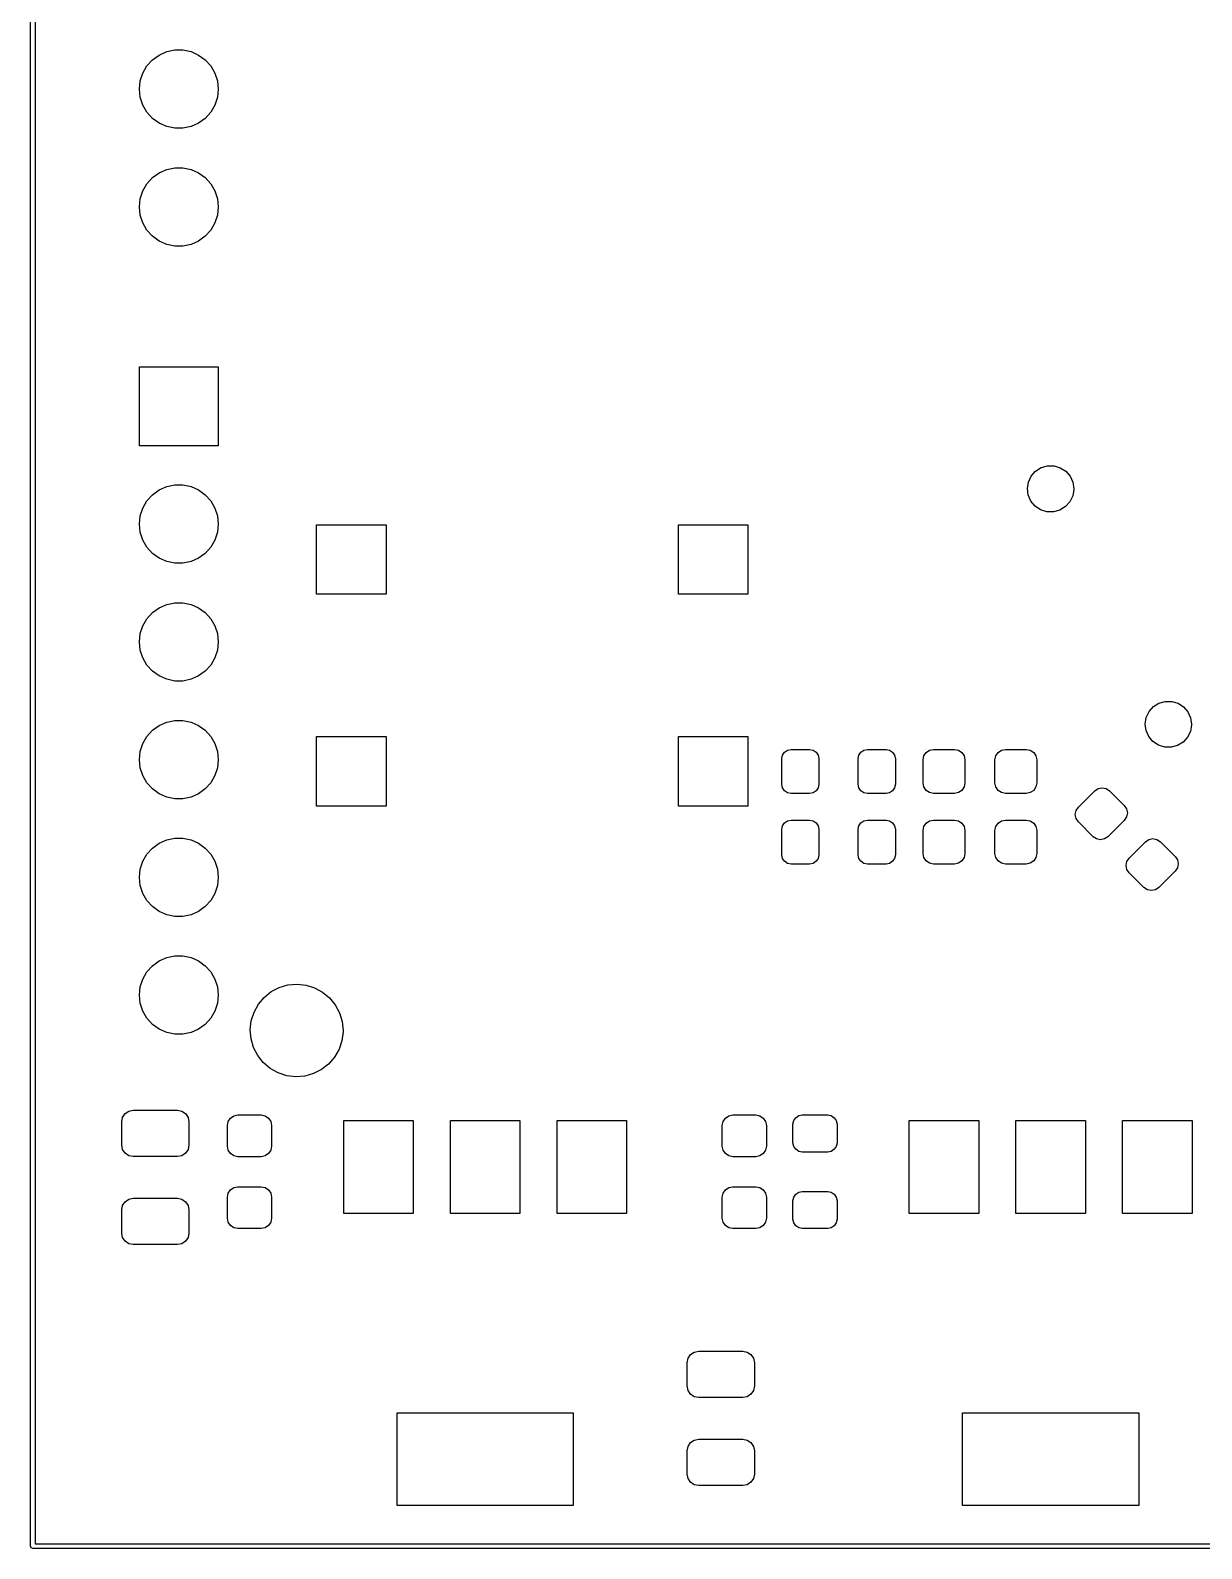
# Model space of a CAD drawing. Extents: x 70 to 170, y -130 to -60.
# Drawn here: x 69.95 to 95.2, y -130.05 to -97.3 of the extents above; entities that cross this region are included whole.
import ezdxf

# ---------------------------------------------------------------- set-up
doc = ezdxf.new("R2010")
doc.units = 0
doc.layers.add('BLACK', color=7, linetype='CONTINUOUS')

msp = doc.modelspace()

# ---------------------------------------------------------------- linework, layer by layer
at = {"layer": 'BLACK', "linetype": 'CONTINUOUS'}
for p, q in [((69.95, -130), (69.95, -60)), ((70.05, -60.05), (70.05, -129.95)), ((72.5832, -97.9353), (72.727, -97.8309)), ((72.727, -97.8309), (72.8893, -97.7586)), ((72.8893, -97.7586), (73.0632, -97.7217)), ((73.0632, -97.7217), (73.2408, -97.7217)), ((73.2408, -97.7217), (73.4147, -97.7586)), ((73.4147, -97.7586), (73.577, -97.8309)), ((73.577, -97.8309), (73.7208, -97.9353)), ((72.3206, -98.3903), (72.3755, -98.2213)), ((72.3755, -98.2213), (72.4643, -98.0674)), ((72.4643, -98.0674), (72.5832, -97.9353)), ((73.7208, -97.9353), (73.8397, -98.0674)), ((73.8397, -98.0674), (73.9285, -98.2213)), ((73.9285, -98.2213), (73.9834, -98.3903)), ((72.302, -98.567), (72.3206, -98.3903)), ((72.3206, -98.7437), (72.302, -98.567)), ((73.9834, -98.3903), (74.002, -98.567)), ((74.002, -98.567), (73.9834, -98.7437)), ((72.3755, -98.9127), (72.3206, -98.7437)), ((73.9834, -98.7437), (73.9285, -98.9127)), ((72.4643, -99.0666), (72.3755, -98.9127)), ((72.5832, -99.1987), (72.4643, -99.0666)), ((72.727, -99.3031), (72.5832, -99.1987)), ((73.7208, -99.1987), (73.577, -99.3031)), ((73.8397, -99.0666), (73.7208, -99.1987)), ((73.9285, -98.9127), (73.8397, -99.0666)), ((72.8893, -99.3754), (72.727, -99.3031)), ((73.0632, -99.4123), (72.8893, -99.3754)), ((73.2408, -99.4123), (73.0632, -99.4123)), ((73.4147, -99.3754), (73.2408, -99.4123)), ((73.577, -99.3031), (73.4147, -99.3754)), ((72.4643, -100.607), (72.5832, -100.475)), ((72.5832, -100.475), (72.727, -100.371)), ((72.727, -100.371), (72.8893, -100.299)), ((72.8893, -100.299), (73.0632, -100.262)), ((73.0632, -100.262), (73.2408, -100.262)), ((73.2408, -100.262), (73.4147, -100.299)), ((73.4147, -100.299), (73.577, -100.371)), ((73.577, -100.371), (73.7208, -100.475)), ((73.7208, -100.475), (73.8397, -100.607)), ((72.3206, -100.93), (72.3755, -100.761)), ((72.3755, -100.761), (72.4643, -100.607)), ((73.8397, -100.607), (73.9285, -100.761)), ((73.9285, -100.761), (73.9834, -100.93)), ((72.302, -101.107), (72.3206, -100.93)), ((72.3206, -101.284), (72.302, -101.107)), ((73.9834, -100.93), (74.002, -101.107)), ((74.002, -101.107), (73.9834, -101.284)), ((72.3755, -101.453), (72.3206, -101.284)), ((72.4643, -101.607), (72.3755, -101.453)), ((73.9285, -101.453), (73.8397, -101.607)), ((73.9834, -101.284), (73.9285, -101.453)), ((72.5832, -101.739), (72.4643, -101.607)), ((72.727, -101.843), (72.5832, -101.739)), ((72.8893, -101.915), (72.727, -101.843)), ((73.577, -101.843), (73.4147, -101.915)), ((73.7208, -101.739), (73.577, -101.843)), ((73.8397, -101.607), (73.7208, -101.739)), ((73.0632, -101.952), (72.8893, -101.915)), ((73.2408, -101.952), (73.0632, -101.952)), ((73.4147, -101.915), (73.2408, -101.952)), ((72.302, -106.26), (72.302, -104.56)), ((72.302, -104.56), (74.002, -104.56)), ((74.002, -104.56), (74.002, -106.26)), ((74.002, -106.26), (72.302, -106.26)), ((91.6239, -106.807), (91.7438, -106.732)), ((91.7438, -106.732), (91.8801, -106.693)), ((91.8801, -106.693), (92.0219, -106.693)), ((92.0219, -106.693), (92.1577, -106.734)), ((92.1577, -106.734), (92.2767, -106.811)), ((91.448, -107.182), (91.4698, -107.042)), ((91.4698, -107.042), (91.5301, -106.913)), ((91.5301, -106.913), (91.6239, -106.807)), ((92.2767, -106.811), (92.3692, -106.919)), ((92.3692, -106.919), (92.4279, -107.048)), ((92.4279, -107.048), (92.448, -107.188)), ((72.4643, -107.45), (72.5832, -107.318)), ((72.5832, -107.318), (72.727, -107.214)), ((72.727, -107.214), (72.8893, -107.142)), ((72.8893, -107.142), (73.0632, -107.105)), ((73.0632, -107.105), (73.2408, -107.105)), ((73.2408, -107.105), (73.4147, -107.142)), ((73.4147, -107.142), (73.577, -107.214)), ((73.577, -107.214), (73.7208, -107.318)), ((73.7208, -107.318), (73.8397, -107.45)), ((91.4664, -107.322), (91.448, -107.182)), ((91.5235, -107.452), (91.4664, -107.322)), ((92.4243, -107.34), (92.3625, -107.468)), ((92.4479, -107.2), (92.4243, -107.34)), ((92.448, -107.188), (92.4479, -107.2)), ((72.3206, -107.773), (72.3755, -107.604)), ((72.3755, -107.604), (72.4643, -107.45)), ((73.8397, -107.45), (73.9285, -107.604)), ((73.9285, -107.604), (73.9834, -107.773)), ((91.6147, -107.561), (91.5235, -107.452)), ((91.7327, -107.639), (91.6147, -107.561)), ((91.8681, -107.682), (91.7327, -107.639)), ((92.0098, -107.684), (91.8681, -107.682)), ((92.1466, -107.647), (92.0098, -107.684)), ((92.2674, -107.573), (92.1466, -107.647)), ((92.3625, -107.468), (92.2674, -107.573)), ((72.302, -107.95), (72.3206, -107.773)), ((72.3206, -108.127), (72.302, -107.95)), ((73.9834, -107.773), (74.002, -107.95)), ((74.002, -107.95), (73.9834, -108.127)), ((76.122, -109.462), (76.122, -107.962)), ((76.122, -107.962), (77.622, -107.962)), ((77.622, -107.962), (77.622, -109.462)), ((83.922, -109.462), (83.922, -107.962)), ((83.922, -107.962), (85.422, -107.962)), ((85.422, -107.962), (85.422, -109.462)), ((72.3755, -108.296), (72.3206, -108.127)), ((72.4643, -108.45), (72.3755, -108.296)), ((73.9285, -108.296), (73.8397, -108.45)), ((73.9834, -108.127), (73.9285, -108.296)), ((72.5832, -108.582), (72.4643, -108.45)), ((72.727, -108.686), (72.5832, -108.582)), ((72.8893, -108.758), (72.727, -108.686)), ((73.577, -108.686), (73.4147, -108.758)), ((73.7208, -108.582), (73.577, -108.686)), ((73.8397, -108.45), (73.7208, -108.582)), ((73.0632, -108.795), (72.8893, -108.758)), ((73.2408, -108.795), (73.0632, -108.795)), ((73.4147, -108.758), (73.2408, -108.795)), ((72.727, -109.754), (72.8893, -109.682)), ((72.8893, -109.682), (73.0632, -109.645)), ((73.0632, -109.645), (73.2408, -109.645)), ((73.2408, -109.645), (73.4147, -109.682)), ((73.4147, -109.682), (73.577, -109.754)), ((77.622, -109.462), (76.122, -109.462)), ((85.422, -109.462), (83.922, -109.462)), ((72.3755, -110.144), (72.4643, -109.99)), ((72.4643, -109.99), (72.5832, -109.858)), ((72.5832, -109.858), (72.727, -109.754)), ((73.577, -109.754), (73.7208, -109.858)), ((73.7208, -109.858), (73.8397, -109.99)), ((73.8397, -109.99), (73.9285, -110.144)), ((72.302, -110.49), (72.3206, -110.313)), ((72.3206, -110.313), (72.3755, -110.144)), ((73.9285, -110.144), (73.9834, -110.313)), ((73.9834, -110.313), (74.002, -110.49)), ((72.3206, -110.667), (72.302, -110.49)), ((72.3755, -110.836), (72.3206, -110.667)), ((73.9834, -110.667), (73.9285, -110.836)), ((74.002, -110.49), (73.9834, -110.667)), ((72.4643, -110.99), (72.3755, -110.836)), ((72.5832, -111.122), (72.4643, -110.99)), ((73.8397, -110.99), (73.7208, -111.122)), ((73.9285, -110.836), (73.8397, -110.99)), ((72.727, -111.226), (72.5832, -111.122)), ((72.8893, -111.298), (72.727, -111.226)), ((73.0632, -111.335), (72.8893, -111.298)), ((73.2408, -111.335), (73.0632, -111.335)), ((73.4147, -111.298), (73.2408, -111.335)), ((73.577, -111.226), (73.4147, -111.298)), ((73.7208, -111.122), (73.577, -111.226)), ((94.0098, -112.122), (94.0701, -111.993)), ((94.0701, -111.993), (94.1639, -111.887)), ((94.1639, -111.887), (94.2838, -111.812)), ((94.2838, -111.812), (94.4201, -111.773)), ((94.4201, -111.773), (94.5619, -111.773)), ((94.5619, -111.773), (94.6977, -111.814)), ((94.6977, -111.814), (94.8167, -111.891)), ((94.8167, -111.891), (94.9092, -111.999)), ((94.9092, -111.999), (94.9679, -112.128)), ((72.5832, -112.398), (72.727, -112.294)), ((72.727, -112.294), (72.8893, -112.222)), ((72.8893, -112.222), (73.0632, -112.185)), ((73.0632, -112.185), (73.2408, -112.185)), ((73.2408, -112.185), (73.4147, -112.222)), ((73.4147, -112.222), (73.577, -112.294)), ((73.577, -112.294), (73.7208, -112.398)), ((93.988, -112.262), (94.0098, -112.122)), ((94.0064, -112.402), (93.988, -112.262)), ((94.9879, -112.28), (94.9643, -112.42)), ((94.9679, -112.128), (94.988, -112.268)), ((94.988, -112.268), (94.9879, -112.28)), ((72.3755, -112.684), (72.4643, -112.53)), ((72.4643, -112.53), (72.5832, -112.398)), ((73.7208, -112.398), (73.8397, -112.53)), ((73.8397, -112.53), (73.9285, -112.684)), ((76.122, -114.034), (76.122, -112.534)), ((76.122, -112.534), (77.622, -112.534)), ((77.622, -112.534), (77.622, -114.034)), ((83.922, -114.034), (83.922, -112.534)), ((83.922, -112.534), (85.422, -112.534)), ((85.422, -112.534), (85.422, -114.034)), ((94.0635, -112.532), (94.0064, -112.402)), ((94.1547, -112.641), (94.0635, -112.532)), ((94.2727, -112.719), (94.1547, -112.641)), ((94.8074, -112.653), (94.6866, -112.727)), ((94.9025, -112.548), (94.8074, -112.653)), ((94.9643, -112.42), (94.9025, -112.548)), ((72.302, -113.03), (72.3206, -112.853)), ((72.3206, -112.853), (72.3755, -112.684)), ((73.9285, -112.684), (73.9834, -112.853)), ((73.9834, -112.853), (74.002, -113.03)), ((86.151, -113.009), (86.1662, -112.932)), ((86.1662, -112.932), (86.2096, -112.868)), ((86.2096, -112.868), (86.2745, -112.824)), ((86.2745, -112.824), (86.351, -112.809)), ((86.351, -112.809), (86.751, -112.809)), ((86.751, -112.809), (86.8275, -112.824)), ((86.8275, -112.824), (86.8924, -112.868)), ((86.8924, -112.868), (86.9358, -112.932)), ((86.9358, -112.932), (86.951, -113.009)), ((87.801, -113.009), (87.8162, -112.932)), ((87.8162, -112.932), (87.8596, -112.868)), ((87.8596, -112.868), (87.9245, -112.824)), ((87.9245, -112.824), (88.001, -112.809)), ((88.001, -112.809), (88.401, -112.809)), ((88.401, -112.809), (88.4775, -112.824)), ((88.4775, -112.824), (88.5424, -112.868)), ((88.5424, -112.868), (88.5858, -112.932)), ((88.5858, -112.932), (88.601, -113.009)), ((89.199, -113.034), (89.2161, -112.948)), ((89.2161, -112.948), (89.2649, -112.875)), ((89.2649, -112.875), (89.3379, -112.826)), ((89.3379, -112.826), (89.424, -112.809)), ((89.424, -112.809), (89.874, -112.809)), ((89.874, -112.809), (89.9601, -112.826)), ((89.9601, -112.826), (90.0331, -112.875)), ((90.0331, -112.875), (90.0819, -112.948)), ((90.0819, -112.948), (90.099, -113.034)), ((90.749, -113.034), (90.7661, -112.948)), ((90.7661, -112.948), (90.8149, -112.875)), ((90.8149, -112.875), (90.8879, -112.826)), ((90.8879, -112.826), (90.974, -112.809)), ((90.974, -112.809), (91.424, -112.809)), ((91.424, -112.809), (91.5101, -112.826)), ((91.5101, -112.826), (91.5831, -112.875)), ((91.5831, -112.875), (91.6319, -112.948)), ((91.6319, -112.948), (91.649, -113.034)), ((94.4081, -112.762), (94.2727, -112.719)), ((94.5498, -112.764), (94.4081, -112.762)), ((94.6866, -112.727), (94.5498, -112.764)), ((72.3206, -113.207), (72.302, -113.03)), ((72.3755, -113.376), (72.3206, -113.207)), ((73.9834, -113.207), (73.9285, -113.376)), ((74.002, -113.03), (73.9834, -113.207)), ((86.151, -113.559), (86.151, -113.009)), ((86.951, -113.009), (86.951, -113.559)), ((87.801, -113.559), (87.801, -113.009)), ((88.601, -113.009), (88.601, -113.559)), ((89.199, -113.534), (89.199, -113.034)), ((90.099, -113.034), (90.099, -113.534)), ((90.749, -113.534), (90.749, -113.034)), ((91.649, -113.034), (91.649, -113.534)), ((72.4643, -113.53), (72.3755, -113.376)), ((72.5832, -113.662), (72.4643, -113.53)), ((73.8397, -113.53), (73.7208, -113.662)), ((73.9285, -113.376), (73.8397, -113.53)), ((86.1662, -113.636), (86.151, -113.559)), ((86.2096, -113.7), (86.1662, -113.636)), ((86.9358, -113.636), (86.8924, -113.7)), ((86.951, -113.559), (86.9358, -113.636)), ((87.8162, -113.636), (87.801, -113.559)), ((87.8596, -113.7), (87.8162, -113.636)), ((88.5858, -113.636), (88.5424, -113.7)), ((88.601, -113.559), (88.5858, -113.636)), ((89.2161, -113.62), (89.199, -113.534)), ((89.2649, -113.693), (89.2161, -113.62)), ((90.0819, -113.62), (90.0331, -113.693)), ((90.099, -113.534), (90.0819, -113.62)), ((90.7661, -113.62), (90.749, -113.534)), ((90.8149, -113.693), (90.7661, -113.62)), ((91.6319, -113.62), (91.5831, -113.693)), ((91.649, -113.534), (91.6319, -113.62)), ((92.9737, -113.655), (93.0598, -113.638)), ((93.0598, -113.638), (93.1459, -113.655)), ((72.727, -113.766), (72.5832, -113.662)), ((72.8893, -113.838), (72.727, -113.766)), ((73.0632, -113.875), (72.8893, -113.838)), ((73.2408, -113.875), (73.0632, -113.875)), ((73.4147, -113.838), (73.2408, -113.875)), ((73.577, -113.766), (73.4147, -113.838)), ((73.7208, -113.662), (73.577, -113.766)), ((86.2745, -113.744), (86.2096, -113.7)), ((86.351, -113.759), (86.2745, -113.744)), ((86.751, -113.759), (86.351, -113.759)), ((86.8275, -113.744), (86.751, -113.759)), ((86.8924, -113.7), (86.8275, -113.744)), ((87.9245, -113.744), (87.8596, -113.7)), ((88.001, -113.759), (87.9245, -113.744)), ((88.401, -113.759), (88.001, -113.759)), ((88.4775, -113.744), (88.401, -113.759)), ((88.5424, -113.7), (88.4775, -113.744)), ((89.3379, -113.742), (89.2649, -113.693)), ((89.424, -113.759), (89.3379, -113.742)), ((89.874, -113.759), (89.424, -113.759)), ((89.9601, -113.742), (89.874, -113.759)), ((90.0331, -113.693), (89.9601, -113.742)), ((90.8879, -113.742), (90.8149, -113.693)), ((90.974, -113.759), (90.8879, -113.742)), ((91.424, -113.759), (90.974, -113.759)), ((91.5101, -113.742), (91.424, -113.759)), ((91.5831, -113.693), (91.5101, -113.742)), ((92.5471, -114.057), (92.9007, -113.704)), ((92.9007, -113.704), (92.9737, -113.655)), ((93.1459, -113.655), (93.2189, -113.704)), ((93.2189, -113.704), (93.5371, -114.022)), ((77.622, -114.034), (76.122, -114.034)), ((85.422, -114.034), (83.922, -114.034)), ((92.4812, -114.216), (92.4984, -114.13)), ((92.4984, -114.302), (92.4812, -114.216)), ((92.4984, -114.13), (92.5471, -114.057)), ((93.5371, -114.022), (93.5859, -114.095)), ((93.5859, -114.267), (93.5371, -114.34)), ((93.5859, -114.095), (93.603, -114.181)), ((93.603, -114.181), (93.5859, -114.267)), ((86.151, -114.533), (86.1662, -114.456)), ((86.151, -115.083), (86.151, -114.533)), ((86.1662, -114.456), (86.2096, -114.392)), ((86.2096, -114.392), (86.2745, -114.348)), ((86.2745, -114.348), (86.351, -114.333)), ((86.351, -114.333), (86.751, -114.333)), ((86.751, -114.333), (86.8275, -114.348)), ((86.8275, -114.348), (86.8924, -114.392)), ((86.8924, -114.392), (86.9358, -114.456)), ((86.9358, -114.456), (86.951, -114.533)), ((86.951, -114.533), (86.951, -115.083)), ((87.801, -114.533), (87.8162, -114.456)), ((87.801, -115.083), (87.801, -114.533)), ((87.8162, -114.456), (87.8596, -114.392)), ((87.8596, -114.392), (87.9245, -114.348)), ((87.9245, -114.348), (88.001, -114.333)), ((88.001, -114.333), (88.401, -114.333)), ((88.401, -114.333), (88.4775, -114.348)), ((88.4775, -114.348), (88.5424, -114.392)), ((88.5424, -114.392), (88.5858, -114.456)), ((88.5858, -114.456), (88.601, -114.533)), ((88.601, -114.533), (88.601, -115.083)), ((89.199, -114.558), (89.2161, -114.472)), ((89.199, -115.058), (89.199, -114.558)), ((89.2161, -114.472), (89.2649, -114.399)), ((89.2649, -114.399), (89.3379, -114.35)), ((89.3379, -114.35), (89.424, -114.333)), ((89.424, -114.333), (89.874, -114.333)), ((89.874, -114.333), (89.9601, -114.35)), ((89.9601, -114.35), (90.0331, -114.399)), ((90.0331, -114.399), (90.0819, -114.472)), ((90.0819, -114.472), (90.099, -114.558)), ((90.099, -114.558), (90.099, -115.058)), ((90.749, -114.558), (90.7661, -114.472)), ((90.749, -115.058), (90.749, -114.558)), ((90.7661, -114.472), (90.8149, -114.399)), ((90.8149, -114.399), (90.8879, -114.35)), ((90.8879, -114.35), (90.974, -114.333)), ((90.974, -114.333), (91.424, -114.333)), ((91.424, -114.333), (91.5101, -114.35)), ((91.5101, -114.35), (91.5831, -114.399)), ((91.5831, -114.399), (91.6319, -114.472)), ((91.6319, -114.472), (91.649, -114.558)), ((91.649, -114.558), (91.649, -115.058)), ((92.5471, -114.375), (92.4984, -114.302)), ((92.8653, -114.694), (92.5471, -114.375)), ((93.5371, -114.34), (93.1835, -114.694)), ((72.4643, -115.07), (72.5832, -114.938)), ((72.5832, -114.938), (72.727, -114.834)), ((72.727, -114.834), (72.8893, -114.762)), ((72.8893, -114.762), (73.0632, -114.725)), ((73.0632, -114.725), (73.2408, -114.725)), ((73.2408, -114.725), (73.4147, -114.762)), ((73.4147, -114.762), (73.577, -114.834)), ((73.577, -114.834), (73.7208, -114.938)), ((73.7208, -114.938), (73.8397, -115.07)), ((92.9383, -114.742), (92.8653, -114.694)), ((93.0244, -114.76), (92.9383, -114.742)), ((93.1105, -114.742), (93.0244, -114.76)), ((93.1835, -114.694), (93.1105, -114.742)), ((93.6432, -115.153), (93.9967, -114.8)), ((93.9967, -114.8), (94.0697, -114.751)), ((94.0697, -114.751), (94.1558, -114.734)), ((94.1558, -114.734), (94.2419, -114.751)), ((94.2419, -114.751), (94.3149, -114.8)), ((94.3149, -114.8), (94.6331, -115.118)), ((72.3206, -115.393), (72.3755, -115.224)), ((72.3755, -115.224), (72.4643, -115.07)), ((73.8397, -115.07), (73.9285, -115.224)), ((73.9285, -115.224), (73.9834, -115.393)), ((86.1662, -115.16), (86.151, -115.083)), ((86.2096, -115.224), (86.1662, -115.16)), ((86.2745, -115.268), (86.2096, -115.224)), ((86.351, -115.283), (86.2745, -115.268)), ((86.8275, -115.268), (86.751, -115.283)), ((86.8924, -115.224), (86.8275, -115.268)), ((86.9358, -115.16), (86.8924, -115.224)), ((86.951, -115.083), (86.9358, -115.16)), ((87.8162, -115.16), (87.801, -115.083)), ((87.8596, -115.224), (87.8162, -115.16)), ((87.9245, -115.268), (87.8596, -115.224)), ((88.001, -115.283), (87.9245, -115.268)), ((88.4775, -115.268), (88.401, -115.283)), ((88.5424, -115.224), (88.4775, -115.268)), ((88.5858, -115.16), (88.5424, -115.224)), ((88.601, -115.083), (88.5858, -115.16)), ((89.2161, -115.144), (89.199, -115.058)), ((89.2649, -115.217), (89.2161, -115.144)), ((89.3379, -115.266), (89.2649, -115.217)), ((89.424, -115.283), (89.3379, -115.266)), ((89.9601, -115.266), (89.874, -115.283)), ((90.0331, -115.217), (89.9601, -115.266)), ((90.0819, -115.144), (90.0331, -115.217)), ((90.099, -115.058), (90.0819, -115.144)), ((90.7661, -115.144), (90.749, -115.058)), ((90.8149, -115.217), (90.7661, -115.144)), ((90.8879, -115.266), (90.8149, -115.217)), ((90.974, -115.283), (90.8879, -115.266)), ((91.5101, -115.266), (91.424, -115.283)), ((91.5831, -115.217), (91.5101, -115.266)), ((91.6319, -115.144), (91.5831, -115.217)), ((91.649, -115.058), (91.6319, -115.144)), ((93.5773, -115.312), (93.5944, -115.226)), ((93.5944, -115.226), (93.6432, -115.153)), ((94.6331, -115.118), (94.6819, -115.191)), ((94.6819, -115.191), (94.699, -115.277)), ((94.699, -115.277), (94.6819, -115.363)), ((72.302, -115.57), (72.3206, -115.393)), ((72.3206, -115.747), (72.302, -115.57)), ((73.9834, -115.393), (74.002, -115.57)), ((74.002, -115.57), (73.9834, -115.747)), ((86.751, -115.283), (86.351, -115.283)), ((88.401, -115.283), (88.001, -115.283)), ((89.874, -115.283), (89.424, -115.283)), ((91.424, -115.283), (90.974, -115.283)), ((93.5944, -115.398), (93.5773, -115.312)), ((93.6432, -115.471), (93.5944, -115.398)), ((93.9614, -115.79), (93.6432, -115.471)), ((94.6331, -115.436), (94.2796, -115.79)), ((94.6819, -115.363), (94.6331, -115.436)), ((72.3755, -115.916), (72.3206, -115.747)), ((72.4643, -116.07), (72.3755, -115.916)), ((73.9285, -115.916), (73.8397, -116.07)), ((73.9834, -115.747), (73.9285, -115.916)), ((94.0344, -115.838), (93.9614, -115.79)), ((94.1205, -115.856), (94.0344, -115.838)), ((94.2066, -115.838), (94.1205, -115.856)), ((94.2796, -115.79), (94.2066, -115.838)), ((72.5832, -116.202), (72.4643, -116.07)), ((72.727, -116.306), (72.5832, -116.202)), ((73.7208, -116.202), (73.577, -116.306)), ((73.8397, -116.07), (73.7208, -116.202)), ((72.8893, -116.378), (72.727, -116.306)), ((73.0632, -116.415), (72.8893, -116.378)), ((73.2408, -116.415), (73.0632, -116.415)), ((73.4147, -116.378), (73.2408, -116.415)), ((73.577, -116.306), (73.4147, -116.378)), ((72.4643, -117.61), (72.5832, -117.478)), ((72.5832, -117.478), (72.727, -117.374)), ((72.727, -117.374), (72.8893, -117.302)), ((72.8893, -117.302), (73.0632, -117.265)), ((73.0632, -117.265), (73.2408, -117.265)), ((73.2408, -117.265), (73.4147, -117.302)), ((73.4147, -117.302), (73.577, -117.374)), ((73.577, -117.374), (73.7208, -117.478)), ((73.7208, -117.478), (73.8397, -117.61)), ((72.3206, -117.933), (72.3755, -117.764)), ((72.3755, -117.764), (72.4643, -117.61)), ((73.8397, -117.61), (73.9285, -117.764)), ((73.9285, -117.764), (73.9834, -117.933)), ((75.3174, -117.945), (75.5046, -117.89)), ((75.5046, -117.89), (75.699, -117.872)), ((75.699, -117.872), (75.8931, -117.892)), ((75.8931, -117.892), (76.0795, -117.95)), ((72.302, -118.11), (72.3206, -117.933)), ((72.3206, -118.287), (72.302, -118.11)), ((73.9834, -117.933), (74.002, -118.11)), ((74.002, -118.11), (73.9834, -118.287)), ((74.8669, -118.307), (74.9923, -118.158)), ((74.9923, -118.158), (75.1444, -118.035)), ((75.1444, -118.035), (75.3174, -117.945)), ((76.0795, -117.95), (76.2512, -118.043)), ((76.2512, -118.043), (76.4016, -118.167)), ((76.4016, -118.167), (76.5249, -118.319)), ((72.3755, -118.456), (72.3206, -118.287)), ((72.4643, -118.61), (72.3755, -118.456)), ((73.9285, -118.456), (73.8397, -118.61)), ((73.9834, -118.287), (73.9285, -118.456)), ((74.7139, -118.664), (74.7729, -118.478)), ((74.7729, -118.478), (74.8669, -118.307)), ((76.5249, -118.319), (76.6165, -118.491)), ((76.6165, -118.491), (76.673, -118.678)), ((72.5832, -118.742), (72.4643, -118.61)), ((72.727, -118.846), (72.5832, -118.742)), ((72.8893, -118.918), (72.727, -118.846)), ((73.577, -118.846), (73.4147, -118.918)), ((73.7208, -118.742), (73.577, -118.846)), ((73.8397, -118.61), (73.7208, -118.742)), ((74.6921, -118.858), (74.7139, -118.664)), ((74.7084, -119.053), (74.6921, -118.858)), ((76.673, -118.678), (76.692, -118.872)), ((76.692, -118.872), (76.6916, -118.9)), ((73.0632, -118.955), (72.8893, -118.918)), ((73.2408, -118.955), (73.0632, -118.955)), ((73.4147, -118.918), (73.2408, -118.955)), ((74.7622, -119.24), (74.7084, -119.053)), ((76.6671, -119.094), (76.6055, -119.279)), ((76.6916, -118.9), (76.6671, -119.094)), ((74.8514, -119.414), (74.7622, -119.24)), ((74.9727, -119.567), (74.8514, -119.414)), ((76.5091, -119.448), (76.3816, -119.596)), ((76.6055, -119.279), (76.5091, -119.448)), ((75.1213, -119.693), (74.9727, -119.567)), ((75.2917, -119.788), (75.1213, -119.693)), ((75.4773, -119.849), (75.2917, -119.788)), ((75.6711, -119.872), (75.4773, -119.849)), ((75.8656, -119.857), (75.6711, -119.872)), ((76.0536, -119.804), (75.8656, -119.857)), ((76.2278, -119.716), (76.0536, -119.804)), ((76.3816, -119.596), (76.2278, -119.716)), ((71.919, -120.843), (71.938, -120.747)), ((71.919, -121.343), (71.919, -120.843)), ((71.938, -120.747), (71.9922, -120.666)), ((71.9922, -120.666), (72.0733, -120.612)), ((72.0733, -120.612), (72.169, -120.593)), ((72.169, -120.593), (73.119, -120.593)), ((73.119, -120.593), (73.2147, -120.612)), ((73.2147, -120.612), (73.2958, -120.666)), ((73.2958, -120.666), (73.35, -120.747)), ((73.35, -120.747), (73.369, -120.843)), ((73.369, -120.843), (73.369, -121.343)), ((74.201, -120.92), (74.2181, -120.834)), ((74.2181, -120.834), (74.2669, -120.761)), ((74.2669, -120.761), (74.3399, -120.712)), ((74.3399, -120.712), (74.426, -120.695)), ((74.426, -120.695), (74.926, -120.695)), ((74.926, -120.695), (75.0121, -120.712)), ((75.0121, -120.712), (75.0851, -120.761)), ((75.0851, -120.761), (75.1339, -120.834)), ((75.1339, -120.834), (75.151, -120.92)), ((76.706, -122.818), (76.706, -120.818)), ((76.706, -120.818), (78.206, -120.818)), ((78.206, -120.818), (78.206, -122.818)), ((79.006, -122.818), (79.006, -120.818)), ((79.006, -120.818), (80.506, -120.818)), ((80.506, -120.818), (80.506, -122.818)), ((81.306, -122.818), (81.306, -120.818)), ((81.306, -120.818), (82.806, -120.818)), ((82.806, -120.818), (82.806, -122.818)), ((84.869, -120.92), (84.8861, -120.834)), ((84.8861, -120.834), (84.9349, -120.761)), ((84.9349, -120.761), (85.0079, -120.712)), ((85.0079, -120.712), (85.094, -120.695)), ((85.094, -120.695), (85.594, -120.695)), ((85.594, -120.695), (85.6801, -120.712)), ((85.6801, -120.712), (85.7531, -120.761)), ((85.7531, -120.761), (85.8019, -120.834)), ((85.8019, -120.834), (85.819, -120.92)), ((86.393, -120.895), (86.4082, -120.818)), ((86.4082, -120.818), (86.4516, -120.754)), ((86.4516, -120.754), (86.5165, -120.71)), ((86.5165, -120.71), (86.593, -120.695)), ((86.593, -120.695), (87.143, -120.695)), ((87.143, -120.695), (87.2195, -120.71)), ((87.2195, -120.71), (87.2844, -120.754)), ((87.2844, -120.754), (87.3278, -120.818)), ((87.3278, -120.818), (87.343, -120.895)), ((88.898, -122.818), (88.898, -120.818)), ((88.898, -120.818), (90.398, -120.818)), ((90.398, -120.818), (90.398, -122.818)), ((91.198, -122.818), (91.198, -120.818)), ((91.198, -120.818), (92.698, -120.818)), ((92.698, -120.818), (92.698, -122.818)), ((93.498, -122.818), (93.498, -120.818)), ((93.498, -120.818), (94.998, -120.818)), ((94.998, -120.818), (94.998, -122.818)), ((74.201, -121.37), (74.201, -120.92)), ((75.151, -120.92), (75.151, -121.37)), ((84.869, -121.37), (84.869, -120.92)), ((85.819, -120.92), (85.819, -121.37)), ((86.393, -121.295), (86.393, -120.895)), ((87.343, -120.895), (87.343, -121.295)), ((71.938, -121.439), (71.919, -121.343)), ((71.9922, -121.52), (71.938, -121.439)), ((73.35, -121.439), (73.2958, -121.52)), ((73.369, -121.343), (73.35, -121.439)), ((74.2181, -121.456), (74.201, -121.37)), ((74.2669, -121.529), (74.2181, -121.456)), ((75.1339, -121.456), (75.0851, -121.529)), ((75.151, -121.37), (75.1339, -121.456)), ((84.8861, -121.456), (84.869, -121.37)), ((84.9349, -121.529), (84.8861, -121.456)), ((85.8019, -121.456), (85.7531, -121.529)), ((85.819, -121.37), (85.8019, -121.456)), ((86.4082, -121.372), (86.393, -121.295)), ((86.4516, -121.436), (86.4082, -121.372)), ((86.5165, -121.48), (86.4516, -121.436)), ((86.593, -121.495), (86.5165, -121.48)), ((87.143, -121.495), (86.593, -121.495)), ((87.2195, -121.48), (87.143, -121.495)), ((87.2844, -121.436), (87.2195, -121.48)), ((87.3278, -121.372), (87.2844, -121.436)), ((87.343, -121.295), (87.3278, -121.372)), ((72.0733, -121.574), (71.9922, -121.52)), ((72.169, -121.593), (72.0733, -121.574)), ((73.119, -121.593), (72.169, -121.593)), ((73.2147, -121.574), (73.119, -121.593)), ((73.2958, -121.52), (73.2147, -121.574)), ((74.3399, -121.578), (74.2669, -121.529)), ((74.426, -121.595), (74.3399, -121.578)), ((74.926, -121.595), (74.426, -121.595)), ((75.0121, -121.578), (74.926, -121.595)), ((75.0851, -121.529), (75.0121, -121.578)), ((85.0079, -121.578), (84.9349, -121.529)), ((85.094, -121.595), (85.0079, -121.578)), ((85.594, -121.595), (85.094, -121.595)), ((85.6801, -121.578), (85.594, -121.595)), ((85.7531, -121.529), (85.6801, -121.578)), ((74.201, -122.47), (74.2181, -122.384)), ((74.201, -122.92), (74.201, -122.47)), ((74.2181, -122.384), (74.2669, -122.311)), ((74.2669, -122.311), (74.3399, -122.262)), ((74.3399, -122.262), (74.426, -122.245)), ((74.426, -122.245), (74.926, -122.245)), ((74.926, -122.245), (75.0121, -122.262)), ((75.0121, -122.262), (75.0851, -122.311)), ((75.0851, -122.311), (75.1339, -122.384)), ((75.1339, -122.384), (75.151, -122.47)), ((75.151, -122.47), (75.151, -122.92)), ((84.869, -122.47), (84.8861, -122.384)), ((84.869, -122.92), (84.869, -122.47)), ((84.8861, -122.384), (84.9349, -122.311)), ((84.9349, -122.311), (85.0079, -122.262)), ((85.0079, -122.262), (85.094, -122.245)), ((85.094, -122.245), (85.594, -122.245)), ((85.594, -122.245), (85.6801, -122.262)), ((85.6801, -122.262), (85.7531, -122.311)), ((85.7531, -122.311), (85.8019, -122.384)), ((85.8019, -122.384), (85.819, -122.47)), ((85.819, -122.47), (85.819, -122.92)), ((86.393, -122.545), (86.4082, -122.468)), ((86.4082, -122.468), (86.4516, -122.404)), ((86.4516, -122.404), (86.5165, -122.36)), ((86.5165, -122.36), (86.593, -122.345)), ((86.593, -122.345), (87.143, -122.345)), ((87.143, -122.345), (87.2195, -122.36)), ((87.2195, -122.36), (87.2844, -122.404)), ((87.2844, -122.404), (87.3278, -122.468)), ((87.3278, -122.468), (87.343, -122.545)), ((71.919, -122.743), (71.938, -122.647)), ((71.919, -123.243), (71.919, -122.743)), ((71.938, -122.647), (71.9922, -122.566)), ((71.9922, -122.566), (72.0733, -122.512)), ((72.0733, -122.512), (72.169, -122.493)), ((72.169, -122.493), (73.119, -122.493)), ((73.119, -122.493), (73.2147, -122.512)), ((73.2147, -122.512), (73.2958, -122.566)), ((73.2958, -122.566), (73.35, -122.647)), ((73.35, -122.647), (73.369, -122.743)), ((73.369, -122.743), (73.369, -123.243)), ((86.393, -122.945), (86.393, -122.545)), ((87.343, -122.545), (87.343, -122.945)), ((74.2181, -123.006), (74.201, -122.92)), ((74.2669, -123.079), (74.2181, -123.006)), ((74.3399, -123.128), (74.2669, -123.079)), ((74.426, -123.145), (74.3399, -123.128)), ((75.0121, -123.128), (74.926, -123.145)), ((75.0851, -123.079), (75.0121, -123.128)), ((75.1339, -123.006), (75.0851, -123.079)), ((75.151, -122.92), (75.1339, -123.006)), ((78.206, -122.818), (76.706, -122.818)), ((80.506, -122.818), (79.006, -122.818)), ((82.806, -122.818), (81.306, -122.818)), ((84.8861, -123.006), (84.869, -122.92)), ((84.9349, -123.079), (84.8861, -123.006)), ((85.0079, -123.128), (84.9349, -123.079)), ((85.094, -123.145), (85.0079, -123.128)), ((85.6801, -123.128), (85.594, -123.145)), ((85.7531, -123.079), (85.6801, -123.128)), ((85.8019, -123.006), (85.7531, -123.079)), ((85.819, -122.92), (85.8019, -123.006)), ((86.4082, -123.022), (86.393, -122.945)), ((86.4516, -123.086), (86.4082, -123.022)), ((86.5165, -123.13), (86.4516, -123.086)), ((86.593, -123.145), (86.5165, -123.13)), ((87.2195, -123.13), (87.143, -123.145)), ((87.2844, -123.086), (87.2195, -123.13)), ((87.3278, -123.022), (87.2844, -123.086)), ((87.343, -122.945), (87.3278, -123.022)), ((90.398, -122.818), (88.898, -122.818)), ((92.698, -122.818), (91.198, -122.818)), ((94.998, -122.818), (93.498, -122.818)), ((71.938, -123.339), (71.919, -123.243)), ((71.9922, -123.42), (71.938, -123.339)), ((72.0733, -123.474), (71.9922, -123.42)), ((73.2958, -123.42), (73.2147, -123.474)), ((73.35, -123.339), (73.2958, -123.42)), ((73.369, -123.243), (73.35, -123.339)), ((74.926, -123.145), (74.426, -123.145)), ((85.594, -123.145), (85.094, -123.145)), ((87.143, -123.145), (86.593, -123.145)), ((72.169, -123.493), (72.0733, -123.474)), ((73.119, -123.493), (72.169, -123.493)), ((73.2147, -123.474), (73.119, -123.493)), ((84.111, -126.041), (84.13, -125.945)), ((84.111, -126.541), (84.111, -126.041)), ((84.13, -125.945), (84.1842, -125.864)), ((84.1842, -125.864), (84.2653, -125.81)), ((84.2653, -125.81), (84.361, -125.791)), ((84.361, -125.791), (85.311, -125.791)), ((85.311, -125.791), (85.4067, -125.81)), ((85.4067, -125.81), (85.4878, -125.864)), ((85.4878, -125.864), (85.542, -125.945)), ((85.542, -125.945), (85.561, -126.041)), ((85.561, -126.041), (85.561, -126.541)), ((84.13, -126.637), (84.111, -126.541)), ((84.1842, -126.718), (84.13, -126.637)), ((84.2653, -126.772), (84.1842, -126.718)), ((85.4878, -126.718), (85.4067, -126.772)), ((85.542, -126.637), (85.4878, -126.718)), ((85.561, -126.541), (85.542, -126.637)), ((84.361, -126.791), (84.2653, -126.772)), ((85.311, -126.791), (84.361, -126.791)), ((85.4067, -126.772), (85.311, -126.791)), ((77.856, -129.118), (77.856, -127.118)), ((77.856, -127.118), (81.656, -127.118)), ((81.656, -127.118), (81.656, -129.118)), ((90.048, -129.118), (90.048, -127.118)), ((90.048, -127.118), (93.848, -127.118)), ((93.848, -127.118), (93.848, -129.118)), ((84.1842, -127.764), (84.2653, -127.71)), ((84.2653, -127.71), (84.361, -127.691)), ((84.361, -127.691), (85.311, -127.691)), ((85.311, -127.691), (85.4067, -127.71)), ((85.4067, -127.71), (85.4878, -127.764)), ((84.111, -127.941), (84.13, -127.845)), ((84.111, -128.441), (84.111, -127.941)), ((84.13, -127.845), (84.1842, -127.764)), ((85.4878, -127.764), (85.542, -127.845)), ((85.542, -127.845), (85.561, -127.941)), ((85.561, -127.941), (85.561, -128.441)), ((84.13, -128.537), (84.111, -128.441)), ((84.1842, -128.618), (84.13, -128.537)), ((84.2653, -128.672), (84.1842, -128.618)), ((84.361, -128.691), (84.2653, -128.672)), ((85.311, -128.691), (84.361, -128.691)), ((85.4067, -128.672), (85.311, -128.691)), ((85.4878, -128.618), (85.4067, -128.672)), ((85.542, -128.537), (85.4878, -128.618)), ((85.561, -128.441), (85.542, -128.537)), ((81.656, -129.118), (77.856, -129.118)), ((93.848, -129.118), (90.048, -129.118)), ((69.9646, -130.035), (69.95, -130)), ((70.05, -129.95), (169.95, -129.95)), ((70, -130.05), (69.9646, -130.035)), ((170, -130.05), (70, -130.05))]:
    msp.add_line(p, q, dxfattribs=at)

doc.saveas('drawing.dxf')
